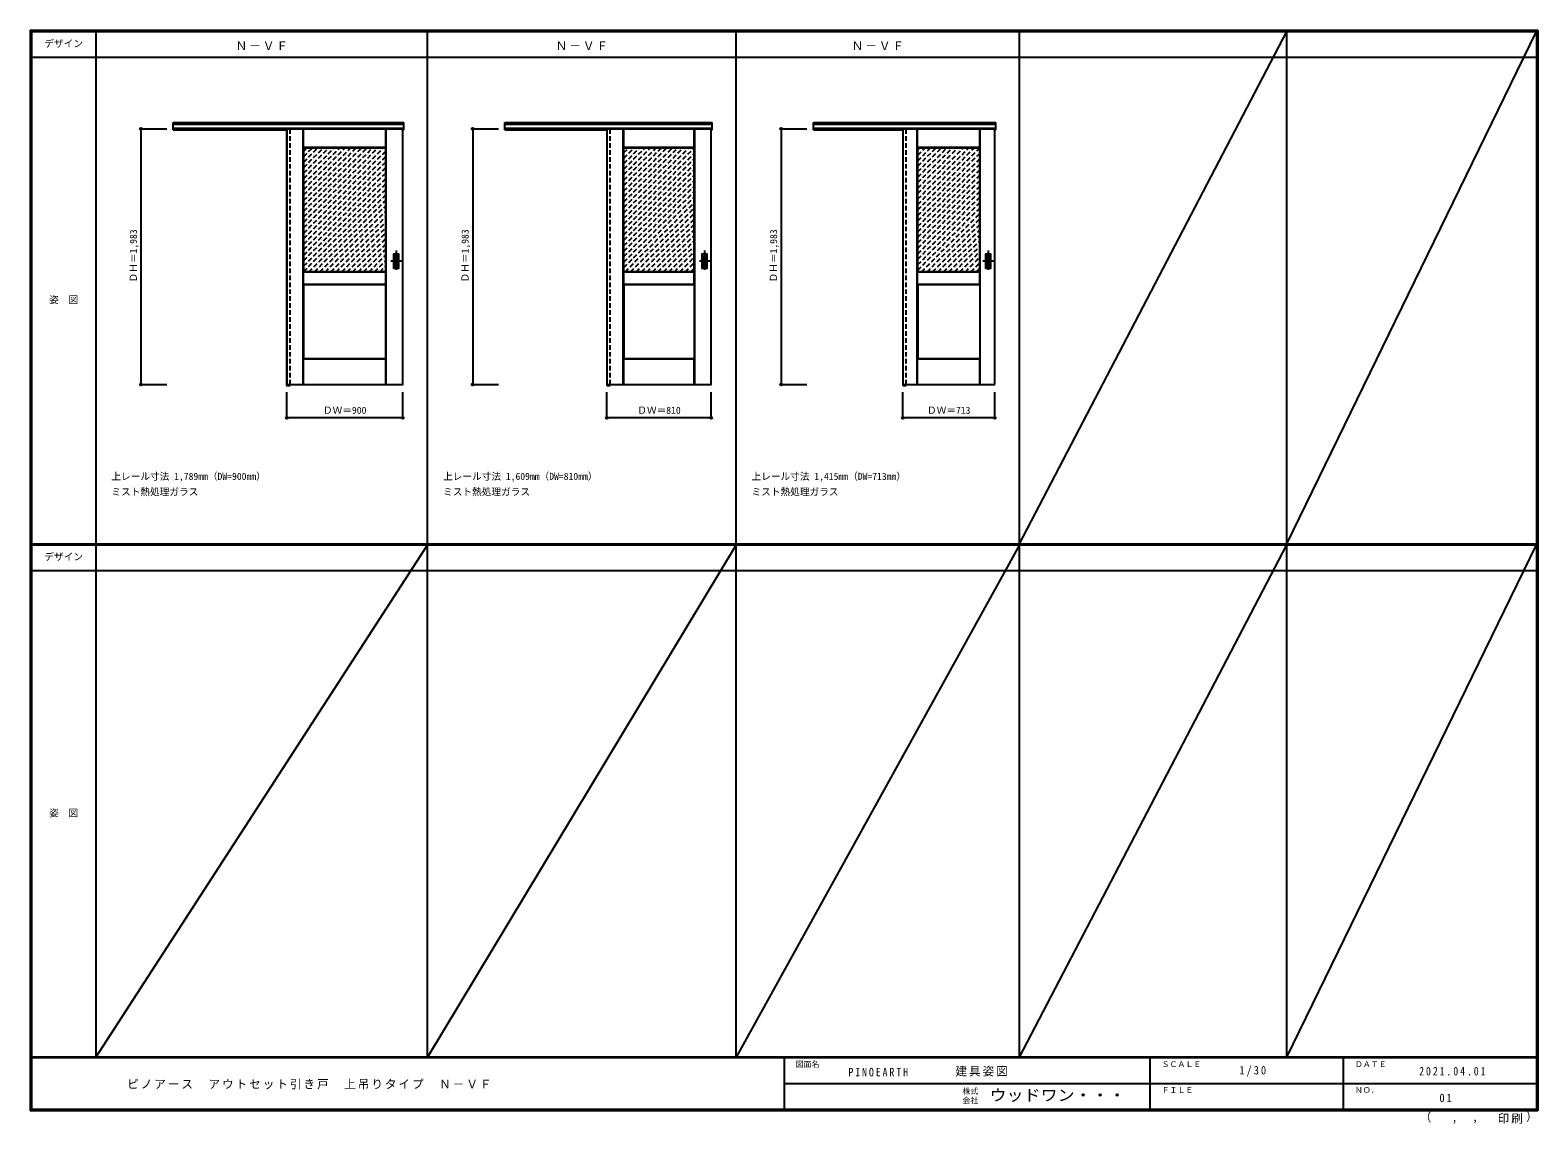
# Model space of a CAD drawing. Units: millimetres, scale not verified. Extents: x -6000 to 5700, y -4307 to 4175.
import ezdxf
from ezdxf.enums import TextEntityAlignment as Align

# ---------------------------------------------------------------- set-up
doc = ezdxf.new("R2010")
doc.units = ezdxf.units.MM
doc.header["$LTSCALE"] = 30
doc.header["$PDMODE"] = 32
doc.header["$PDSIZE"] = 15
doc.linetypes.add('CHAIN1', pattern=[8, 5, -1, 1, -1])
doc.linetypes.add('DASHED1', pattern=[1.8, 1.2, -0.6])
for name, color, linetype in [('0-1_通り芯', 4, 'CHAIN1'), ('0-2_扉', 3, 'Continuous'), ('0-3_仕上げ', 7, 'Continuous'), ('0-4_枠', 3, 'Continuous'), ('0-6_引手', 3, 'Continuous'), ('0-A_文字', 7, 'Continuous'), ('0-B_寸法', 4, 'Continuous'), ('0-C_ハッチ', 4, 'DASHED1'), ('F-1_枠', 6, 'Continuous'), ('F-A_文字', 7, 'Continuous')]:
    doc.layers.add(name, color=color, linetype=linetype)
doc.styles.add('ＭＳ ゴシック', font='')
doc.styles.get('ＭＳ ゴシック').set_extended_font_data('MS Gothic')

msp = doc.modelspace()

# ---------------------------------------------------------------- linework, layer by layer
at = {"layer": '0-1_通り芯'}
for p, q in [((-3160, 2465.5), (-3160, 2303.5)), ((-766, 2465.5), (-766, 2303.5)), ((1434, 2465.5), (1434, 2303.5)), ((-3119, 2384.5), (-3201, 2384.5)), ((-725, 2384.5), (-807, 2384.5)), ((1475, 2384.5), (1393, 2384.5))]:
    msp.add_line(p, q, dxfattribs=at)
at = {"layer": '0-2_扉', "color": 4, "linetype": 'DASHED1'}
for p, q in [((-4009, 3410), (-4009, 3406)), ((-1525, 3410), (-1525, 3406)), ((772, 3410), (772, 3406))]:
    msp.add_line(p, q, dxfattribs=at)
at = {"layer": '0-2_扉'}
for p, q in [((-4009, 3410), (-4009, 1427)), ((-4009, 3410), (-3109, 3410)), ((-1525, 3410), (-1525, 1427)), ((-1525, 3410), (-715, 3410)), ((772, 3410), (772, 1427)), ((772, 3410), (1485, 3410)), ((1485, 1427), (1485, 3410)), ((772, 1427), (1485, 1427))]:
    msp.add_line(p, q, dxfattribs=at)
for points in [[(-4009, 1427), (-3109, 1427), (-3109, 3410)], [(-1525, 1427), (-715, 1427), (-715, 3410)]]:
    msp.add_lwpolyline(points, dxfattribs=at)
at = {"layer": '0-3_仕上げ'}
for p, q in [((-3881, 1427), (-3881, 3410)), ((-3879.5, 3262.5), (-3879.5, 3410)), ((-3878, 3264), (-3878, 3410)), ((-3240, 3264), (-3240, 3410)), ((-3238.5, 3262.5), (-3238.5, 3410)), ((-3237, 1427), (-3237, 3410)), ((-1397, 1427), (-1397, 3410)), ((-1395.5, 3262.5), (-1395.5, 3410)), ((-1394, 3264), (-1394, 3410)), ((-846, 3264), (-846, 3410)), ((-844.5, 3262.5), (-844.5, 3410)), ((-843, 1427), (-843, 3410)), ((884, 1427), (884, 3410)), ((885.5, 3262.5), (885.5, 3410)), ((887, 3264), (887, 3410)), ((1370, 3264), (1370, 3410)), ((1371.5, 3262.5), (1371.5, 3410)), ((1373, 1427), (1373, 3410)), ((-3878, 3264), (-3879.5, 3262.5)), ((-3877, 3260), (-3879.5, 3262.5)), ((-3240, 3264), (-3878, 3264)), ((-3238.5, 3262.5), (-3241, 3260)), ((-3240, 3264), (-3238.5, 3262.5)), ((-1394, 3264), (-1395.5, 3262.5)), ((-1393, 3260), (-1395.5, 3262.5)), ((-846, 3264), (-1394, 3264)), ((887, 3264), (885.5, 3262.5)), ((888, 3260), (885.5, 3262.5)), ((1370, 3264), (887, 3264)), ((-3879.5, 2204.5), (-3879.5, 2299.5)), ((-3240, 2298), (-3878, 2298)), ((-3878, 2206), (-3878, 2298)), ((-3241, 2302), (-3238.5, 2299.5)), ((-3240, 2298), (-3238.5, 2299.5)), ((-1395.5, 2204.5), (-1395.5, 2299.5)), ((-1394, 2206), (-1394, 2298)), ((-846, 2298), (-1394, 2298)), ((-847, 2302), (-844.5, 2299.5)), ((-846, 2298), (-844.5, 2299.5)), ((-846, 2206), (-846, 2298)), ((-844.5, 2204.5), (-844.5, 2299.5)), ((885.5, 2204.5), (885.5, 2299.5)), ((887, 2206), (887, 2298)), ((1370, 2298), (887, 2298)), ((1369, 2302), (1371.5, 2299.5)), ((1370, 2298), (1371.5, 2299.5)), ((1370, 2206), (1370, 2298)), ((1371.5, 2204.5), (1371.5, 2299.5)), ((-3878, 2206), (-3879.5, 2204.5)), ((-3877, 2202), (-3879.5, 2204.5)), ((-3238.5, 2204.5), (-3241, 2202)), ((-1394, 2206), (-1395.5, 2204.5)), ((-1393, 2202), (-1395.5, 2204.5)), ((-1394, 2206), (-846, 2206)), ((887, 2206), (885.5, 2204.5)), ((888, 2202), (885.5, 2204.5)), ((887, 2206), (1370, 2206)), ((-3879.5, 1427), (-3879.5, 1624.5)), ((-3878, 1427), (-3878, 1623)), ((-3240, 1623), (-3878, 1623)), ((-3241, 1627), (-3238.5, 1624.5)), ((-3240, 1623), (-3238.5, 1624.5)), ((-3240, 1427), (-3240, 1623)), ((-3238.5, 1427), (-3238.5, 1624.5)), ((-1395.5, 1427), (-1395.5, 1624.5)), ((-1394, 1427), (-1394, 1623)), ((-846, 1623), (-1394, 1623)), ((-847, 1627), (-844.5, 1624.5)), ((-846, 1623), (-844.5, 1624.5)), ((-846, 1427), (-846, 1623)), ((-844.5, 1427), (-844.5, 1624.5)), ((885.5, 1427), (885.5, 1624.5)), ((887, 1427), (887, 1623)), ((1370, 1623), (887, 1623)), ((1369, 1627), (1371.5, 1624.5)), ((1370, 1623), (1371.5, 1624.5)), ((1370, 1427), (1370, 1623)), ((1371.5, 1427), (1371.5, 1624.5))]:
    msp.add_line(p, q, dxfattribs=at)
at = {"layer": '0-3_仕上げ', "color": 3}
for p, q in [((-3241, 3260), (-3877, 3260)), ((-3877, 2302), (-3877, 3260)), ((-3241, 2302), (-3241, 3260)), ((-1393, 2302), (-1393, 3260)), ((-847, 3260), (-1393, 3260)), ((-847, 2302), (-847, 3260)), ((888, 2302), (888, 3260)), ((1369, 3260), (888, 3260)), ((1369, 2302), (1369, 3260)), ((-3241, 2302), (-3877, 2302)), ((-847, 2302), (-1393, 2302)), ((1369, 2302), (888, 2302)), ((-3877, 2202), (-3241, 2202)), ((-3877, 1627), (-3877, 2202)), ((-3241, 1627), (-3241, 2202)), ((-1393, 2202), (-1393, 1627)), ((888, 2202), (888, 1627)), ((888, 2202), (1369, 2202)), ((1369, 2202), (1369, 1627)), ((-3241, 1627), (-3877, 1627)), ((-847, 1627), (-1393, 1627)), ((1369, 1627), (888, 1627))]:
    msp.add_line(p, q, dxfattribs=at)
at = {"layer": '0-3_仕上げ'}
for points in [[(-846, 3264), (-844.5, 3262.5), (-847, 3260)], [(1370, 3264), (1371.5, 3262.5), (1369, 3260)], [(-3878, 2298), (-3879.5, 2299.5), (-3877, 2302)], [(-3878, 2206), (-3240, 2206), (-3240, 2298)], [(-3240, 2206), (-3238.5, 2204.5), (-3238.5, 2299.5)], [(-1394, 2298), (-1395.5, 2299.5), (-1393, 2302)], [(887, 2298), (885.5, 2299.5), (888, 2302)], [(-846, 2206), (-844.5, 2204.5), (-847, 2202)], [(1370, 2206), (1371.5, 2204.5), (1369, 2202)], [(-3878, 1623), (-3879.5, 1624.5), (-3877, 1627)], [(-1394, 1623), (-1395.5, 1624.5), (-1393, 1627)], [(887, 1623), (885.5, 1624.5), (888, 1627)]]:
    msp.add_lwpolyline(points, dxfattribs=at)
at = {"layer": '0-3_仕上げ', "color": 3}
msp.add_lwpolyline([(-1393, 2202), (-847, 2202), (-847, 1627)], dxfattribs=at)
at = {"layer": '0-4_枠'}
for p, q in [((-4890, 3460), (-3101, 3460)), ((-4890, 3403), (-4890, 3460)), ((-4890, 3447), (-3101, 3447)), ((-4890, 3415), (-3101, 3415)), ((-4890, 3403), (-4009, 3403)), ((-4010, 3415), (-4010, 1418)), ((-3982, 3410), (-3982, 3415)), ((-3109, 3403), (-3101, 3403)), ((-3101, 3403), (-3101, 3460)), ((-2316, 3460), (-707, 3460)), ((-2316, 3403), (-2316, 3460)), ((-2316, 3447), (-707, 3447)), ((-2316, 3415), (-707, 3415)), ((-2316, 3403), (-1525, 3403)), ((-1526, 3415), (-1526, 1418)), ((-1498, 3410), (-1498, 3415)), ((-715, 3403), (-707, 3403)), ((-707, 3403), (-707, 3460)), ((78, 3460), (1493, 3460)), ((78, 3403), (78, 3460)), ((78, 3447), (1493, 3447)), ((78, 3415), (1493, 3415)), ((78, 3403), (772, 3403)), ((771, 3415), (771, 1418)), ((799, 3410), (799, 3415)), ((1485, 3403), (1493, 3403)), ((1493, 3403), (1493, 3460)), ((-4010, 1418), (-3982, 1418)), ((-3982, 1427), (-3982, 1418)), ((-1526, 1418), (-1498, 1418)), ((-1498, 1427), (-1498, 1418)), ((771, 1418), (799, 1418)), ((799, 1427), (799, 1418))]:
    msp.add_line(p, q, dxfattribs=at)
at = {"layer": '0-4_枠', "color": 4, "linetype": 'DASHED1'}
for p, q in [((-3982, 1427), (-3982, 3410)), ((-1498, 1427), (-1498, 3410)), ((799, 1427), (799, 3410))]:
    msp.add_line(p, q, dxfattribs=at)
at = {"layer": '0-6_引手'}
for p, q in [((-3181, 2438), (-3181, 2331)), ((-3179.5, 2439.5), (-3140.5, 2439.5)), ((-3139, 2331), (-3139, 2438)), ((-787, 2438), (-787, 2331)), ((-785.5, 2439.5), (-746.5, 2439.5)), ((-745, 2331), (-745, 2438)), ((1413, 2438), (1413, 2331)), ((1414.5, 2439.5), (1453.5, 2439.5)), ((1455, 2331), (1455, 2438)), ((-3179.5, 2329.5), (-3140.5, 2329.5)), ((-785.5, 2329.5), (-746.5, 2329.5)), ((1414.5, 2329.5), (1453.5, 2329.5))]:
    msp.add_line(p, q, dxfattribs=at)
at = {"layer": '0-6_引手', "color": 7}
for p, q in [((-3172.5, 2422), (-3172.5, 2347)), ((-3171, 2423.5), (-3149, 2423.5)), ((-3171, 2345.5), (-3149, 2345.5)), ((-3147.5, 2347), (-3147.5, 2422)), ((-778.5, 2422), (-778.5, 2347)), ((-777, 2423.5), (-755, 2423.5)), ((-777, 2345.5), (-755, 2345.5)), ((-753.5, 2347), (-753.5, 2422)), ((1421.5, 2422), (1421.5, 2347)), ((1423, 2423.5), (1445, 2423.5)), ((1423, 2345.5), (1445, 2345.5)), ((1446.5, 2347), (1446.5, 2422))]:
    msp.add_line(p, q, dxfattribs=at)
at = {"layer": '0-6_引手'}
for centre, start, end in [((-3179.5, 2438), 90, 180), ((-3140.5, 2438), 0, 90), ((-785.5, 2438), 90, 180), ((-746.5, 2438), 0, 90), ((1414.5, 2438), 90, 180), ((1453.5, 2438), 0, 90), ((-3179.5, 2331), 180, 270), ((-3140.5, 2331), 270, 0), ((-785.5, 2331), 180, 270), ((-746.5, 2331), 270, 0), ((1414.5, 2331), 180, 270), ((1453.5, 2331), 270, 0)]:
    msp.add_arc(centre, 1.5, start, end, dxfattribs=at)
at = {"layer": '0-6_引手', "color": 7}
for centre, start, end in [((-3171, 2422), 90, 180), ((-3171, 2347), 180, 270), ((-3149, 2422), 0, 90), ((-3149, 2347), 270, 0), ((-777, 2422), 90, 180), ((-777, 2347), 180, 270), ((-755, 2422), 0, 90), ((-755, 2347), 270, 0), ((1423, 2422), 90, 180), ((1423, 2347), 180, 270), ((1445, 2422), 0, 90), ((1445, 2347), 270, 0)]:
    msp.add_arc(centre, 1.5, start, end, dxfattribs=at)
at = {"layer": '0-B_寸法'}
for p, q in [((-5140, 3410), (-5140, 1427)), ((-5140, 3410), (-4940, 3410)), ((-2566, 3410), (-2566, 1427)), ((-2566, 3410), (-2366, 3410)), ((-172, 3410), (-172, 1427)), ((-172, 3410), (28, 3410)), ((-5140, 1427), (-4940, 1427)), ((-2566, 1427), (-2366, 1427)), ((-172, 1427), (28, 1427)), ((-4009, 1168), (-4009, 1368)), ((-3109, 1168), (-3109, 1368)), ((-1525, 1168), (-1525, 1368)), ((-715, 1168), (-715, 1368)), ((772, 1168), (772, 1368)), ((1485, 1168), (1485, 1368)), ((-3109, 1168), (-4009, 1168)), ((-715, 1168), (-1525, 1168)), ((1485, 1168), (772, 1168))]:
    msp.add_line(p, q, dxfattribs=at)
at = {"layer": '0-B_寸法', "color": 7}
for p in [(-5140, 3410), (-2566, 3410), (-172, 3410), (-5140, 1427), (-2566, 1427), (-172, 1427), (-4009, 1168), (-3109, 1168), (-1525, 1168), (-715, 1168), (772, 1168), (1485, 1168)]:
    msp.add_point(p, dxfattribs=at)
at = {"layer": '0-C_ハッチ'}
for p, q in [((-3877, 2643.34), (-3260.34, 3260)), ((-3877, 2685.77), (-3302.77, 3260)), ((-3877, 2728.19), (-3345.19, 3260)), ((-3877, 2770.62), (-3387.62, 3260)), ((-3877, 2813.05), (-3430.05, 3260)), ((-3877, 2855.47), (-3472.47, 3260)), ((-3877, 2897.9), (-3514.9, 3260)), ((-3877, 2940.33), (-3557.33, 3260)), ((-3877, 2982.75), (-3599.75, 3260)), ((-3877, 3025.18), (-3642.18, 3260)), ((-3877, 3067.61), (-3684.61, 3260)), ((-3877, 3110.03), (-3727.03, 3260)), ((-3877, 3152.46), (-3769.46, 3260)), ((-3877, 3194.89), (-3811.89, 3260)), ((-3877, 3237.31), (-3854.31, 3260)), ((-3877, 2600.92), (-3241, 3236.92)), ((-3877, 2558.49), (-3241, 3194.49)), ((-1393, 3225.06), (-1358.06, 3260)), ((-1393, 3140.21), (-1273.21, 3260)), ((-1393, 3182.63), (-1315.63, 3260)), ((-1393, 2758.37), (-891.37, 3260)), ((-1393, 2800.8), (-933.79, 3260)), ((-1393, 2843.22), (-976.22, 3260)), ((-1393, 2885.65), (-1018.65, 3260)), ((-1393, 2928.07), (-1061.07, 3260)), ((-1393, 2970.5), (-1103.5, 3260)), ((-1393, 3012.93), (-1145.93, 3260)), ((-1393, 3055.35), (-1188.35, 3260)), ((-1393, 3097.78), (-1230.78, 3260)), ((-1393, 2715.94), (-848.94, 3260)), ((-1393, 2673.52), (-847, 3219.52)), ((-1393, 2631.09), (-847, 3177.09)), ((888, 3247.63), (900.37, 3260)), ((888, 3205.21), (942.79, 3260)), ((888, 2823.37), (1324.63, 3260)), ((888, 2865.8), (1282.21, 3260)), ((888, 2908.22), (1239.78, 3260)), ((888, 2950.65), (1197.35, 3260)), ((888, 2993.07), (1154.93, 3260)), ((888, 3035.5), (1112.5, 3260)), ((888, 3077.93), (1070.07, 3260)), ((888, 3120.35), (1027.65, 3260)), ((888, 3162.78), (985.22, 3260)), ((888, 2780.94), (1367.06, 3260)), ((888, 2738.52), (1369, 3219.52)), ((888, 2696.09), (1369, 3177.09)), ((-3877, 2516.06), (-3241, 3152.06)), ((-3877, 2473.64), (-3241, 3109.64)), ((-3877, 2431.21), (-3241, 3067.21)), ((-1393, 2588.66), (-847, 3134.66)), ((-1393, 2546.24), (-847, 3092.24)), ((-1393, 2503.81), (-847, 3049.81)), ((888, 2653.66), (1369, 3134.66)), ((888, 2611.24), (1369, 3092.24)), ((888, 2568.81), (1369, 3049.81)), ((-3877, 2388.78), (-3241, 3024.78)), ((-3877, 2346.36), (-3241, 2982.36)), ((-3877, 2303.93), (-3241, 2939.93)), ((-1393, 2461.38), (-847, 3007.38)), ((-1393, 2418.96), (-847, 2964.96)), ((888, 2526.38), (1369, 3007.38)), ((888, 2483.96), (1369, 2964.96)), ((-3836.5, 2302), (-3241, 2897.5)), ((-3794.08, 2302), (-3241, 2855.08)), ((-3751.65, 2302), (-3241, 2812.65)), ((-1393, 2376.53), (-847, 2922.53)), ((-1393, 2334.1), (-847, 2880.1)), ((-1382.68, 2302), (-847, 2837.68)), ((888, 2441.53), (1369, 2922.53)), ((888, 2399.1), (1369, 2880.1)), ((888, 2356.68), (1369, 2837.68)), ((-3709.22, 2302), (-3241, 2770.23)), ((-3666.8, 2302), (-3241, 2727.8)), ((-1340.25, 2302), (-847, 2795.25)), ((-1297.83, 2302), (-847, 2752.83)), ((-1255.4, 2302), (-847, 2710.4)), ((888, 2314.25), (1369, 2795.25)), ((918.17, 2302), (1369, 2752.83)), ((960.6, 2302), (1369, 2710.4)), ((-3624.37, 2302), (-3241, 2685.37)), ((-3581.95, 2302), (-3241, 2642.95)), ((-3539.52, 2302), (-3241, 2600.52)), ((-1212.97, 2302), (-847, 2667.97)), ((-1170.55, 2302), (-847, 2625.55)), ((-1128.12, 2302), (-847, 2583.12)), ((1003.03, 2302), (1369, 2667.97)), ((1045.45, 2302), (1369, 2625.55)), ((1087.88, 2302), (1369, 2583.12)), ((-3497.09, 2302), (-3241, 2558.09)), ((-3454.67, 2302), (-3241, 2515.67)), ((-3412.24, 2302), (-3241, 2473.24)), ((-1085.69, 2302), (-847, 2540.69)), ((-1043.27, 2302), (-847, 2498.27)), ((1130.31, 2302), (1369, 2540.69)), ((1172.73, 2302), (1369, 2498.27)), ((-3369.81, 2302), (-3241, 2430.81)), ((-3327.39, 2302), (-3241, 2388.39)), ((-3284.96, 2302), (-3241, 2345.96)), ((-1000.84, 2302), (-847, 2455.84)), ((-958.41, 2302), (-847, 2413.41)), ((-915.99, 2302), (-847, 2370.99)), ((1215.16, 2302), (1369, 2455.84)), ((1257.59, 2302), (1369, 2413.41)), ((1300.01, 2302), (1369, 2370.99)), ((-3242.53, 2302), (-3241, 2303.53)), ((-873.56, 2302), (-847, 2328.56)), ((1342.44, 2302), (1369, 2328.56))]:
    msp.add_line(p, q, dxfattribs=at)
at = {"layer": 'F-1_枠'}
for p, q in [((-6000, 4175), (5700, 4175)), ((-6000, 4175), (-6000, -4205)), ((-6000, 4170), (5700, 4170)), ((-6000, 4165), (5700, 4165)), ((-5995, 4175), (-5995, -4205)), ((-5990, 4175), (-5990, -4205)), ((-5490, 4175), (-5490, -3790)), ((-2916, -3790), (-2916, 4175)), ((-522, -3790), (-522, 4175)), ((1678, -3790), (1678, 4175)), ((3752, -3790), (3752, 4175)), ((5690, 4175), (5690, -4205)), ((5695, 4175), (5695, -4205)), ((5700, 4175), (5700, -4205)), ((-6000, 3965), (5700, 3965)), ((-6000, 190.5), (5700, 190.5)), ((-6000, 187.5), (5700, 187.5)), ((-6000, 184.5), (5700, 184.5)), ((-6000, -15.5), (5700, -15.5)), ((5700, -3790), (-6000, -3790)), ((5700, -3795), (-6000, -3795)), ((-150, -3795), (-150, -4195)), ((2690, -3795), (2690, -4195)), ((4190, -3795), (4190, -4195)), ((-150, -3995), (5690, -3995.01)), ((5700, -4195), (-6000, -4195)), ((5700, -4200), (-6000, -4200)), ((5700, -4205), (-6000, -4205))]:
    msp.add_line(p, q, dxfattribs=at)
at = {"layer": 'F-A_文字'}
for p, q in [((1678, 190.5), (3752, 4165)), ((3752, 190.5), (5690, 4165)), ((-2916, 184.5), (-5490, -3790)), ((-522, 184.5), (-2916, -3790)), ((1678, 184.5), (-522, -3790)), ((1678, -3790), (3752, 184.5)), ((3752, -3790), (5690, 184.5))]:
    msp.add_line(p, q, dxfattribs=at)

# ---------------------------------------------------------------- texts
at = {"layer": '0-A_文字', "style": 'ＭＳ ゴシック'}
for s, p in [('上レール寸法 1,789mm（DW=900mm）', (-5370, 670.5)), ('上レール寸法 1,609mm（DW=810mm）', (-2796, 670.5)), ('上レール寸法 1,415mm（DW=713mm）', (-402, 670.5)), ('ミスト熱処理ガラス', (-5370, 550.5)), ('ミスト熱処理ガラス', (-2796, 550.5)), ('ミスト熱処理ガラス', (-402, 550.5))]:
    msp.add_text(s, height=54.99, dxfattribs=at).set_placement(p, align=Align.BOTTOM_LEFT)
at = {"layer": '0-A_文字', "char_height": 65.98, "attachment_point": 7, "style": 'ＭＳ ゴシック'}
for insert in [(-4405.5, 4020), (-1921.5, 4020), (375.5, 4020)]:
    msp.add_mtext('\\T1.17;Ｎ－ＶＦ', dxfattribs=dict(at, insert=insert))
at = {"layer": '0-B_寸法', "color": 7, "style": 'ＭＳ ゴシック'}
for p in [(-5155, 2218.25), (-2581, 2218.25), (-187, 2218.25)]:
    msp.add_text('ＤＨ＝1,983', height=54.99, rotation=90, dxfattribs=at).set_placement(p, align=Align.BOTTOM_LEFT)
for s, p in [('ＤＷ＝900', (-3727.75, 1183)), ('ＤＷ＝810', (-1288.75, 1183)), ('ＤＷ＝713', (959.75, 1183))]:
    msp.add_text(s, height=54.99, dxfattribs=at).set_placement(p, align=Align.BOTTOM_LEFT)
at = {"layer": 'F-A_文字', "style": 'ＭＳ ゴシック'}
for s, height, p in [('デザイン', 54.99, (-5890, 4027.5)), ('姿\u3000図', 54.99, (-5852.5, 2040.25)), ('デザイン', 54.99, (-5890, 47)), ('姿\u3000図', 54.99, (-5852.5, -1940.25)), ('図面名', 43.99, (-60, -3880)), ('ＳＣＡＬＥ', 43.99, (2780, -3880)), ('ＤＡＴＥ', 43.99, (4280, -3880)), ('株式', 43.99, (1235, -4089)), ('ＦＩＬＥ', 43.99, (2780, -4080)), ('ＮＯ．', 43.99, (4280, -4080)), ('会社', 43.99, (1235, -4161)), ('（', 65.98, (4784.03, -4308.31)), ('）', 65.98, (5608.4, -4304.13)), (',', 65.98, (5031.28, -4308.31)), (',', 65.98, (5190.2, -4305.53))]:
    msp.add_text(s, height=height, dxfattribs=at).set_placement(p, align=Align.BOTTOM_LEFT)
at = {"layer": 'F-A_文字', "style": 'ＭＳ ゴシック', "width": 1.1}
msp.add_text('ウッドワン・・・', height=87.98, dxfattribs=at).set_placement((1445, -4155), align=Align.BOTTOM_LEFT)
at = {"layer": 'F-A_文字', "char_height": 65.98, "attachment_point": 7, "style": 'ＭＳ ゴシック'}
for s, insert in [('\\T1.17;建具姿図', (1180.42, -3940)), ('\\T1.38;\\W0.9;1/30', (3383.75, -3940)), ('\\T1.17;ピノアース\u3000アウトセット引き戸\u3000上吊りタイプ\u3000Ｎ－ＶＦ', (-5247.55, -4040)), ('\\T1.39;\\W0.85;PINOEARTH', (350, -3940)), ('\\T1.39;\\W0.85;2021.04.01', (4778.75, -3932.5)), ('\\T1.36;\\W0.9;01', (4936.25, -4140)), ('\\T1.17;印刷', (5388.15, -4306.92))]:
    msp.add_mtext(s, dxfattribs=dict(at, insert=insert))

doc.saveas('drawing.dxf')
